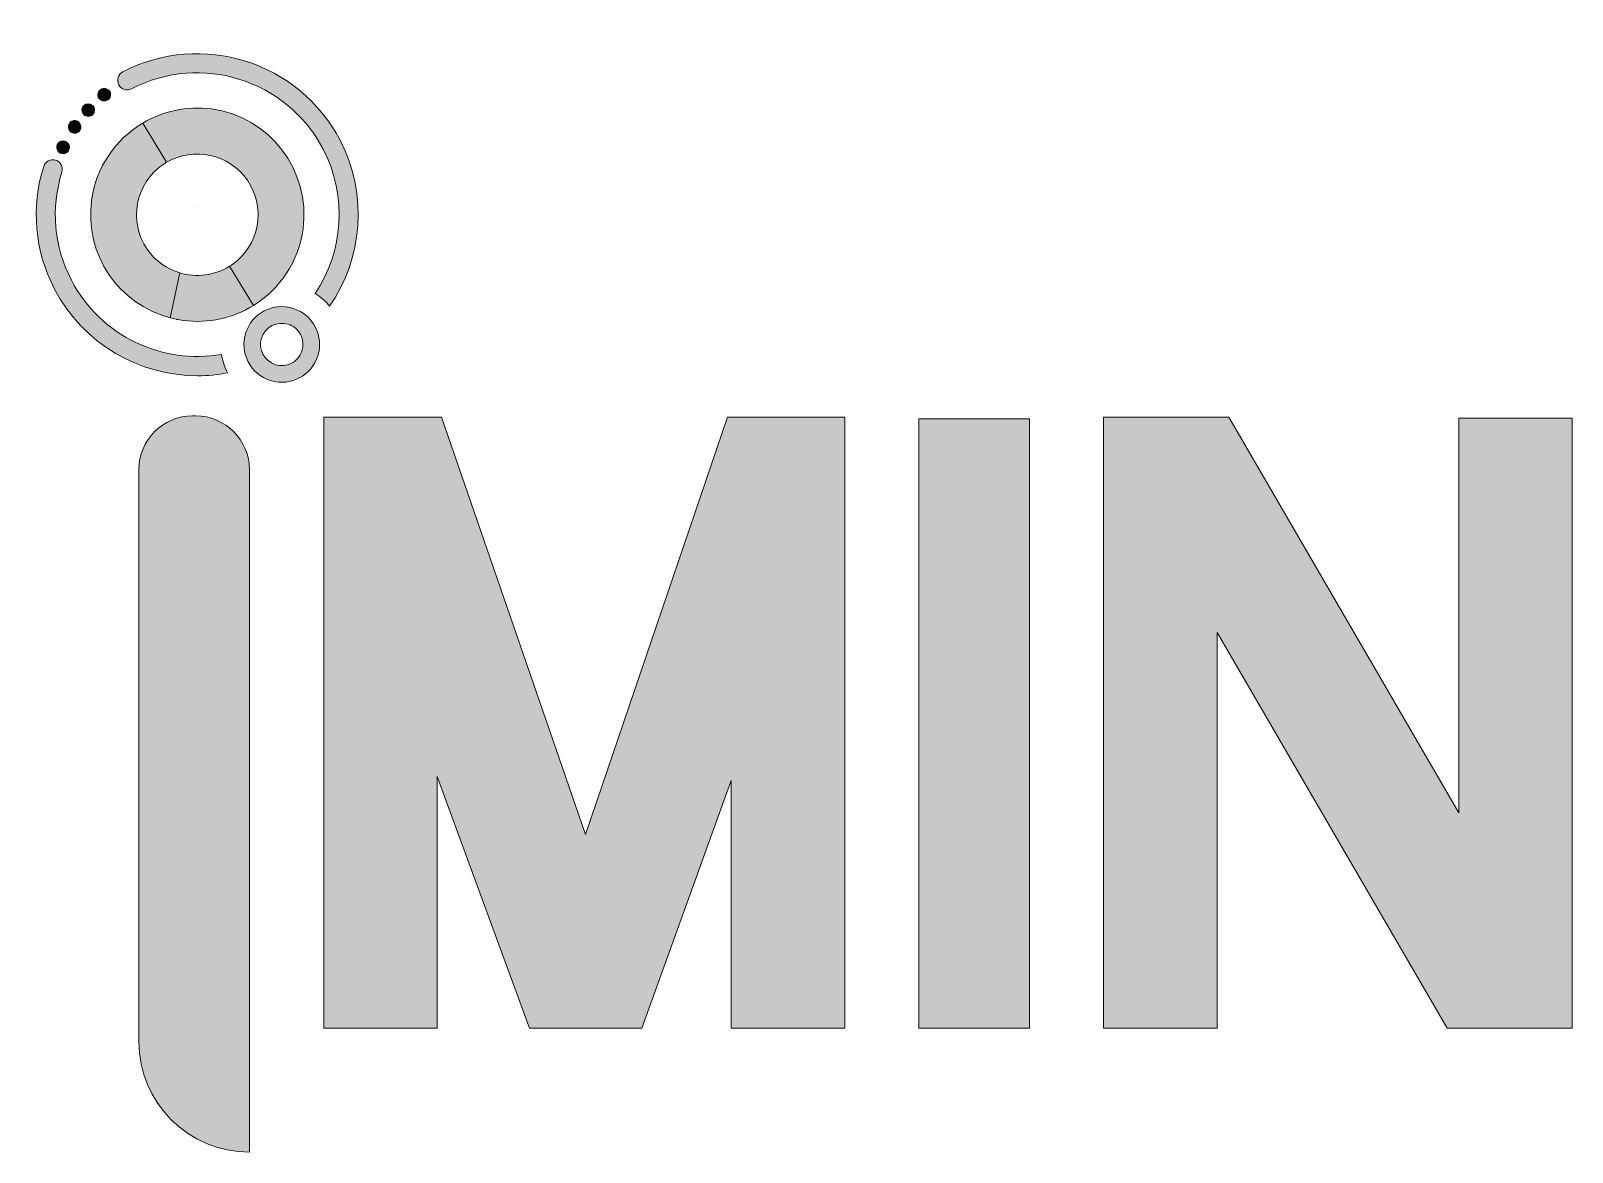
# Model space of a CAD drawing. Extents: x 204 to 2410, y -2200 to -1439.
# Drawn here: x 235.8 to 697.3, y -1774.3 to -1438.5 of the extents above; entities that cross this region are included whole.
import ezdxf

# ---------------------------------------------------------------- set-up
doc = ezdxf.new("R2010")
doc.units = 0
doc.header["$MEASUREMENT"] = 0
doc.layers.add('Logo', color=7, linetype='Continuous', lineweight=0)

# ---------------------------------------------------------------- blocks, each defined once
blk = doc.blocks.new('Block_99')
at = {"layer": 'Logo', "true_color": 0xf5911e, "transparency": 33554687}
h = blk.add_hatch(color=30, dxfattribs=at)
h.dxf.hatch_style = 2
edge = h.paths.add_edge_path()
edge.add_spline(control_points=[(257.82, -1459.51), (257.57, -1459.51), (257.32, -1459.45), (257.09, -1459.36), (256.86, -1459.27), (256.66, -1459.13), (256.49, -1458.95), (256.11, -1458.58), (255.91, -1458.11), (255.91, -1457.6), (255.91, -1457.1), (256.13, -1456.62), (256.49, -1456.26), (257.2, -1455.55), (258.45, -1455.55), (259.18, -1456.26), (259.53, -1456.6), (259.73, -1457.1), (259.73, -1457.6), (259.73, -1458.11), (259.53, -1458.6), (259.18, -1458.95), (259, -1459.13), (258.79, -1459.27), (258.55, -1459.36), (258.32, -1459.45), (258.09, -1459.51), (257.82, -1459.51)], knot_values=[0, 0, 0, 0, 1, 1, 1, 2, 2, 2, 3, 3, 3, 4, 4, 4, 5, 5, 5, 6, 6, 6, 7, 7, 7, 8, 8, 8, 9, 9, 9, 9], degree=3, periodic=0)
h = blk.add_hatch(color=30, dxfattribs=at)
h.dxf.hatch_style = 2
edge = h.paths.add_edge_path()
edge.add_spline(control_points=[(251.7, -1463.6), (250.95, -1462.86), (250.93, -1461.66), (251.68, -1460.89), (251.68, -1460.89), (251.68, -1460.89), (251.68, -1460.89), (251.68, -1460.89), (251.68, -1460.89), (251.68, -1460.89), (251.68, -1460.89), (251.68, -1460.89), (251.68, -1460.89), (252.41, -1460.14), (253.62, -1460.14), (254.37, -1460.88), (254.37, -1460.88), (254.37, -1460.88), (254.37, -1460.88), (255.12, -1461.61), (255.14, -1462.82), (254.39, -1463.57), (254.39, -1463.57), (254.39, -1463.57), (254.39, -1463.57), (254.02, -1463.96), (253.54, -1464.14), (253.04, -1464.14), (253.04, -1464.14), (253.04, -1464.14), (253.04, -1464.14), (252.55, -1464.14), (252.07, -1463.96), (251.7, -1463.6)], knot_values=[0, 0, 0, 0, 1, 1, 1, 2, 2, 2, 3, 3, 3, 4, 4, 4, 5, 5, 5, 6, 6, 6, 7, 7, 7, 8, 8, 8, 9, 9, 9, 10, 10, 10, 11, 11, 11, 11], degree=3, periodic=0)
h = blk.add_hatch(color=30, dxfattribs=at)
h.dxf.hatch_style = 2
edge = h.paths.add_edge_path()
edge.add_spline(control_points=[(247.86, -1468.83), (247, -1468.24), (246.79, -1467.04), (247.39, -1466.19), (247.39, -1466.19), (247.39, -1466.19), (247.39, -1466.19), (248, -1465.31), (249.17, -1465.1), (250.05, -1465.71), (250.05, -1465.71), (250.05, -1465.71), (250.05, -1465.71), (250.9, -1466.31), (251.12, -1467.51), (250.51, -1468.36), (250.51, -1468.36), (250.51, -1468.36), (250.51, -1468.36), (250.14, -1468.9), (249.55, -1469.18), (248.96, -1469.18), (248.96, -1469.18), (248.96, -1469.18), (248.96, -1469.18), (248.57, -1469.18), (248.19, -1469.06), (247.86, -1468.83)], knot_values=[0, 0, 0, 0, 1, 1, 1, 2, 2, 2, 3, 3, 3, 4, 4, 4, 5, 5, 5, 6, 6, 6, 7, 7, 7, 8, 8, 8, 9, 9, 9, 9], degree=3, periodic=0)
h = blk.add_hatch(color=30, dxfattribs=at)
h.dxf.hatch_style = 2
edge = h.paths.add_edge_path()
edge.add_spline(control_points=[(244.68, -1475.1), (243.74, -1474.66), (243.33, -1473.51), (243.77, -1472.57), (243.77, -1472.57), (243.77, -1472.57), (243.77, -1472.57), (244.24, -1471.62), (245.38, -1471.21), (246.32, -1471.66), (246.32, -1471.66), (246.32, -1471.66), (246.32, -1471.66), (247.27, -1472.1), (247.68, -1473.25), (247.21, -1474.19), (247.21, -1474.19), (247.21, -1474.19), (247.21, -1474.19), (246.89, -1474.89), (246.22, -1475.3), (245.5, -1475.3), (245.5, -1475.3), (245.5, -1475.3), (245.5, -1475.3), (245.23, -1475.3), (244.95, -1475.22), (244.68, -1475.1)], knot_values=[0, 0, 0, 0, 1, 1, 1, 2, 2, 2, 3, 3, 3, 4, 4, 4, 5, 5, 5, 6, 6, 6, 7, 7, 7, 8, 8, 8, 9, 9, 9, 9], degree=3, periodic=0)
at = {"layer": 'Logo'}
for points, knots in [([(257.82, -1459.51), (257.57, -1459.51), (257.32, -1459.45), (257.09, -1459.36), (256.86, -1459.27), (256.66, -1459.13), (256.49, -1458.95), (256.11, -1458.58), (255.91, -1458.11), (255.91, -1457.6), (255.91, -1457.1), (256.13, -1456.62), (256.49, -1456.26), (257.2, -1455.55), (258.45, -1455.55), (259.18, -1456.26), (259.53, -1456.6), (259.73, -1457.1), (259.73, -1457.6), (259.73, -1458.11), (259.53, -1458.6), (259.18, -1458.95), (259, -1459.13), (258.79, -1459.27), (258.55, -1459.36), (258.32, -1459.45), (258.09, -1459.51), (257.82, -1459.51)], [0, 0, 0, 0, 1, 1, 1, 2, 2, 2, 3, 3, 3, 4, 4, 4, 5, 5, 5, 6, 6, 6, 7, 7, 7, 8, 8, 8, 9, 9, 9, 9]), ([(251.7, -1463.6), (250.95, -1462.86), (250.93, -1461.66), (251.68, -1460.89), (251.68, -1460.89), (251.68, -1460.89), (251.68, -1460.89), (251.68, -1460.89), (251.68, -1460.89), (251.68, -1460.89), (251.68, -1460.89), (251.68, -1460.89), (251.68, -1460.89), (252.41, -1460.14), (253.62, -1460.14), (254.37, -1460.88), (254.37, -1460.88), (254.37, -1460.88), (254.37, -1460.88), (255.12, -1461.61), (255.14, -1462.82), (254.39, -1463.57), (254.39, -1463.57), (254.39, -1463.57), (254.39, -1463.57), (254.02, -1463.96), (253.54, -1464.14), (253.04, -1464.14), (253.04, -1464.14), (253.04, -1464.14), (253.04, -1464.14), (252.55, -1464.14), (252.07, -1463.96), (251.7, -1463.6)], [0, 0, 0, 0, 1, 1, 1, 2, 2, 2, 3, 3, 3, 4, 4, 4, 5, 5, 5, 6, 6, 6, 7, 7, 7, 8, 8, 8, 9, 9, 9, 10, 10, 10, 11, 11, 11, 11]), ([(247.86, -1468.83), (247, -1468.24), (246.79, -1467.04), (247.39, -1466.19), (247.39, -1466.19), (247.39, -1466.19), (247.39, -1466.19), (248, -1465.31), (249.17, -1465.1), (250.05, -1465.71), (250.05, -1465.71), (250.05, -1465.71), (250.05, -1465.71), (250.9, -1466.31), (251.12, -1467.51), (250.51, -1468.36), (250.51, -1468.36), (250.51, -1468.36), (250.51, -1468.36), (250.14, -1468.9), (249.55, -1469.18), (248.96, -1469.18), (248.96, -1469.18), (248.96, -1469.18), (248.96, -1469.18), (248.57, -1469.18), (248.19, -1469.06), (247.86, -1468.83)], [0, 0, 0, 0, 1, 1, 1, 2, 2, 2, 3, 3, 3, 4, 4, 4, 5, 5, 5, 6, 6, 6, 7, 7, 7, 8, 8, 8, 9, 9, 9, 9]), ([(244.68, -1475.1), (243.74, -1474.66), (243.33, -1473.51), (243.77, -1472.57), (243.77, -1472.57), (243.77, -1472.57), (243.77, -1472.57), (244.24, -1471.62), (245.38, -1471.21), (246.32, -1471.66), (246.32, -1471.66), (246.32, -1471.66), (246.32, -1471.66), (247.27, -1472.1), (247.68, -1473.25), (247.21, -1474.19), (247.21, -1474.19), (247.21, -1474.19), (247.21, -1474.19), (246.89, -1474.89), (246.22, -1475.3), (245.5, -1475.3), (245.5, -1475.3), (245.5, -1475.3), (245.5, -1475.3), (245.23, -1475.3), (244.95, -1475.22), (244.68, -1475.1)], [0, 0, 0, 0, 1, 1, 1, 2, 2, 2, 3, 3, 3, 4, 4, 4, 5, 5, 5, 6, 6, 6, 7, 7, 7, 8, 8, 8, 9, 9, 9, 9])]:
    blk.add_open_spline(points, degree=3, knots=knots, dxfattribs=at)
blk = doc.blocks.new('Block_101')
at = {"layer": 'Logo', "true_color": 0xf5911e, "transparency": 33554687}
h = blk.add_hatch(color=30, dxfattribs=at)
h.dxf.hatch_style = 2
edge = h.paths.add_edge_path()
edge.add_spline(control_points=[(325.29, -1521.01), (335.11, -1506.77), (336.98, -1487.7), (328.44, -1471.3), (316.14, -1447.71), (286.97, -1438.51), (263.4, -1450.79), (262, -1451.52), (261.46, -1453.25), (262.19, -1454.65), (262.92, -1456.05), (264.64, -1456.6), (266.04, -1455.86), (286.82, -1445.04), (312.53, -1453.15), (323.37, -1473.94), (330.77, -1488.16), (329.31, -1504.65), (321.03, -1517.13), (322.64, -1518.19), (324.08, -1519.49), (325.29, -1521.01)], knot_values=[0, 0, 0, 0, 1, 1, 1, 2, 2, 2, 3, 3, 3, 4, 4, 4, 5, 5, 5, 6, 6, 6, 7, 7, 7, 7], degree=3, periodic=0)
h = blk.add_hatch(color=30, dxfattribs=at)
h.dxf.hatch_style = 2
edge = h.paths.add_edge_path()
edge.add_spline(control_points=[(248.02, -1513.2), (242.77, -1503.14), (241.76, -1491.63), (245.15, -1480.8), (245.63, -1479.3), (244.79, -1477.7), (243.28, -1477.22), (241.78, -1476.75), (240.17, -1477.59), (239.7, -1479.09), (235.85, -1491.37), (237, -1504.42), (242.95, -1515.84), (251.55, -1532.34), (268.4, -1541.8), (285.81, -1541.8), (288.8, -1541.8), (291.8, -1541.5), (294.78, -1540.93), (293.87, -1539.21), (293.26, -1537.35), (292.93, -1535.42), (275.22, -1538.46), (256.77, -1530), (248.02, -1513.2)], knot_values=[0, 0, 0, 0, 1, 1, 1, 2, 2, 2, 3, 3, 3, 4, 4, 4, 5, 5, 5, 6, 6, 6, 7, 7, 7, 8, 8, 8, 8], degree=3, periodic=0)
at = {"layer": 'Logo'}
for points, knots in [([(325.29, -1521.01), (335.11, -1506.77), (336.98, -1487.7), (328.44, -1471.3), (316.14, -1447.71), (286.97, -1438.51), (263.4, -1450.79), (262, -1451.52), (261.46, -1453.25), (262.19, -1454.65), (262.92, -1456.05), (264.64, -1456.6), (266.04, -1455.86), (286.82, -1445.04), (312.53, -1453.15), (323.37, -1473.94), (330.77, -1488.16), (329.31, -1504.65), (321.03, -1517.13), (322.64, -1518.19), (324.08, -1519.49), (325.29, -1521.01)], [0, 0, 0, 0, 1, 1, 1, 2, 2, 2, 3, 3, 3, 4, 4, 4, 5, 5, 5, 6, 6, 6, 7, 7, 7, 7]), ([(248.02, -1513.2), (242.77, -1503.14), (241.76, -1491.63), (245.15, -1480.8), (245.63, -1479.3), (244.79, -1477.7), (243.28, -1477.22), (241.78, -1476.75), (240.17, -1477.59), (239.7, -1479.09), (235.85, -1491.37), (237, -1504.42), (242.95, -1515.84), (251.55, -1532.34), (268.4, -1541.8), (285.81, -1541.8), (288.8, -1541.8), (291.8, -1541.5), (294.78, -1540.93), (293.87, -1539.21), (293.26, -1537.35), (292.93, -1535.42), (275.22, -1538.46), (256.77, -1530), (248.02, -1513.2)], [0, 0, 0, 0, 1, 1, 1, 2, 2, 2, 3, 3, 3, 4, 4, 4, 5, 5, 5, 6, 6, 6, 7, 7, 7, 8, 8, 8, 8])]:
    blk.add_open_spline(points, degree=3, knots=knots, dxfattribs=at)
blk = doc.blocks.new('Block_100')
at = {"layer": 'Logo', "true_color": 0xf5911e, "transparency": 33554687}
h = blk.add_hatch(color=30, dxfattribs=at)
h.dxf.hatch_style = 2
edge = h.paths.add_edge_path()
edge.add_spline(control_points=[(304.92, -1530.51), (303.87, -1533.85), (305.73, -1537.42), (309.07, -1538.48), (310.68, -1538.99), (312.4, -1538.83), (313.91, -1538.05), (315.41, -1537.27), (316.52, -1535.95), (317.03, -1534.33), (317.54, -1532.71), (317.39, -1530.99), (316.6, -1529.49), (315.82, -1527.99), (314.5, -1526.88), (312.88, -1526.37), (309.54, -1525.31), (305.97, -1527.18), (304.92, -1530.52), (304.92, -1530.52), (304.92, -1530.51), (304.92, -1530.51)], knot_values=[0, 0, 0, 0, 1, 1, 1, 2, 2, 2, 3, 3, 3, 4, 4, 4, 5, 5, 5, 6, 6, 6, 7, 7, 7, 7], degree=3, periodic=0)
edge = h.paths.add_edge_path()
edge.add_spline(control_points=[(310.99, -1543.75), (309.84, -1543.75), (308.69, -1543.58), (307.57, -1543.23), (301.61, -1541.35), (298.29, -1534.98), (300.17, -1529.02), (300.17, -1529.02), (300.17, -1529.02), (300.17, -1529.02), (302.05, -1523.06), (308.42, -1519.74), (314.37, -1521.62), (317.26, -1522.53), (319.62, -1524.51), (321.02, -1527.19), (322.42, -1529.87), (322.69, -1532.94), (321.78, -1535.82), (320.87, -1538.71), (318.89, -1541.07), (316.21, -1542.47), (314.57, -1543.32), (312.78, -1543.75), (310.99, -1543.75)], knot_values=[0, 0, 0, 0, 1, 1, 1, 2, 2, 2, 3, 3, 3, 4, 4, 4, 5, 5, 5, 6, 6, 6, 7, 7, 7, 8, 8, 8, 8], degree=3, periodic=0)
at = {"layer": 'Logo'}
for points, knots in [([(310.99, -1543.75), (309.84, -1543.75), (308.69, -1543.58), (307.57, -1543.23), (301.61, -1541.35), (298.29, -1534.98), (300.17, -1529.02), (300.17, -1529.02), (300.17, -1529.02), (300.17, -1529.02), (302.05, -1523.06), (308.42, -1519.74), (314.37, -1521.62), (317.26, -1522.53), (319.62, -1524.51), (321.02, -1527.19), (322.42, -1529.87), (322.69, -1532.94), (321.78, -1535.82), (320.87, -1538.71), (318.89, -1541.07), (316.21, -1542.47), (314.57, -1543.32), (312.78, -1543.75), (310.99, -1543.75)], [0, 0, 0, 0, 1, 1, 1, 2, 2, 2, 3, 3, 3, 4, 4, 4, 5, 5, 5, 6, 6, 6, 7, 7, 7, 8, 8, 8, 8]), ([(304.92, -1530.51), (303.87, -1533.85), (305.73, -1537.42), (309.07, -1538.48), (310.68, -1538.99), (312.4, -1538.83), (313.91, -1538.05), (315.41, -1537.27), (316.52, -1535.95), (317.03, -1534.33), (317.54, -1532.71), (317.39, -1530.99), (316.6, -1529.49), (315.82, -1527.99), (314.5, -1526.88), (312.88, -1526.37), (309.54, -1525.31), (305.97, -1527.18), (304.92, -1530.52), (304.92, -1530.52), (304.92, -1530.51), (304.92, -1530.51)], [0, 0, 0, 0, 1, 1, 1, 2, 2, 2, 3, 3, 3, 4, 4, 4, 5, 5, 5, 6, 6, 6, 7, 7, 7, 7])]:
    blk.add_open_spline(points, degree=3, knots=knots, dxfattribs=at)
blk.add_blockref('Block_101', (0, 0), dxfattribs=at)
blk = doc.blocks.new('Block_102')
at = {"layer": 'Logo', "true_color": 0xfcba63, "transparency": 33554687}
h = blk.add_hatch(color=31, dxfattribs=at)
h.dxf.hatch_style = 2
edge = h.paths.add_edge_path()
edge.add_spline(control_points=[(289.9, -1461.92), (282.48, -1460.94), (275.32, -1462.59), (269.36, -1466.15), (269.36, -1466.15), (276.5, -1477.89), (276.5, -1477.89), (284.66, -1473.1), (295.25, -1475.35), (300.69, -1483.27), (306.38, -1491.55), (304.28, -1502.88), (296, -1508.58), (295.8, -1508.71), (295.59, -1508.83), (295.38, -1508.96), (295.38, -1508.96), (302.53, -1520.72), (302.53, -1520.72), (310.36, -1515.85), (316.04, -1507.64), (317.35, -1497.79), (319.67, -1480.3), (307.38, -1464.25), (289.9, -1461.92)], knot_values=[0, 0, 0, 0, 1, 1, 1, 2, 2, 2, 3, 3, 3, 4, 4, 4, 5, 5, 5, 6, 6, 6, 7, 7, 7, 8, 8, 8, 8], degree=3, periodic=0)
at = {"layer": 'Logo', "true_color": 0xf5911e, "transparency": 33554687}
h = blk.add_hatch(color=30, dxfattribs=at)
h.dxf.hatch_style = 2
edge = h.paths.add_edge_path()
edge.add_spline(control_points=[(270.69, -1503.89), (265, -1495.6), (267.1, -1484.27), (275.38, -1478.58), (275.75, -1478.33), (276.12, -1478.11), (276.5, -1477.89), (276.5, -1477.89), (269.36, -1466.15), (269.36, -1466.15), (261.27, -1470.97), (255.37, -1479.31), (254.04, -1489.37), (251.89, -1505.51), (262.2, -1520.43), (277.56, -1524.45), (277.56, -1524.45), (280.48, -1511.01), (280.48, -1511.01), (276.64, -1509.86), (273.14, -1507.45), (270.69, -1503.89)], knot_values=[0, 0, 0, 0, 1, 1, 1, 2, 2, 2, 3, 3, 3, 4, 4, 4, 5, 5, 5, 6, 6, 6, 7, 7, 7, 7], degree=3, periodic=0)
at = {"layer": 'Logo', "true_color": 0xffd9a1, "transparency": 33554687}
h = blk.add_hatch(color=41, dxfattribs=at)
h.dxf.hatch_style = 2
edge = h.paths.add_edge_path()
edge.add_spline(control_points=[(280.48, -1511.01), (280.48, -1511.01), (277.56, -1524.45), (277.56, -1524.45), (278.83, -1524.79), (280.14, -1525.06), (281.48, -1525.23), (289.11, -1526.25), (296.46, -1524.48), (302.53, -1520.72), (302.53, -1520.72), (295.38, -1508.96), (295.38, -1508.96), (290.78, -1511.85), (285.36, -1512.46), (280.48, -1511.01)], knot_values=[0, 0, 0, 0, 1, 1, 1, 2, 2, 2, 3, 3, 3, 4, 4, 4, 5, 5, 5, 5], degree=3, periodic=0)
at = {"layer": 'Logo'}
for points in [[(276.5, -1477.89), (269.36, -1466.15), (276.5, -1477.89)], [(284.74, -1491.45), (284.74, -1491.45), (284.74, -1491.45)], [(295.38, -1508.96), (302.53, -1520.72), (295.38, -1508.96)]]:
    blk.add_lwpolyline(points, close=True, dxfattribs=at)
for points, knots in [([(289.9, -1461.92), (282.48, -1460.94), (275.32, -1462.59), (269.36, -1466.15), (269.36, -1466.15), (276.5, -1477.89), (276.5, -1477.89), (284.66, -1473.1), (295.25, -1475.35), (300.69, -1483.27), (306.38, -1491.55), (304.28, -1502.88), (296, -1508.58), (295.8, -1508.71), (295.59, -1508.83), (295.38, -1508.96), (295.38, -1508.96), (302.53, -1520.72), (302.53, -1520.72), (310.36, -1515.85), (316.04, -1507.64), (317.35, -1497.79), (319.67, -1480.3), (307.38, -1464.25), (289.9, -1461.92)], [0, 0, 0, 0, 1, 1, 1, 2, 2, 2, 3, 3, 3, 4, 4, 4, 5, 5, 5, 6, 6, 6, 7, 7, 7, 8, 8, 8, 8]), ([(270.69, -1503.89), (265, -1495.6), (267.1, -1484.27), (275.38, -1478.58), (275.75, -1478.33), (276.12, -1478.11), (276.5, -1477.89), (276.5, -1477.89), (269.36, -1466.15), (269.36, -1466.15), (261.27, -1470.97), (255.37, -1479.31), (254.04, -1489.37), (251.89, -1505.51), (262.2, -1520.43), (277.56, -1524.45), (277.56, -1524.45), (280.48, -1511.01), (280.48, -1511.01), (276.64, -1509.86), (273.14, -1507.45), (270.69, -1503.89)], [0, 0, 0, 0, 1, 1, 1, 2, 2, 2, 3, 3, 3, 4, 4, 4, 5, 5, 5, 6, 6, 6, 7, 7, 7, 7]), ([(280.48, -1511.01), (280.48, -1511.01), (277.56, -1524.45), (277.56, -1524.45), (278.83, -1524.79), (280.14, -1525.06), (281.48, -1525.23), (289.11, -1526.25), (296.46, -1524.48), (302.53, -1520.72), (302.53, -1520.72), (295.38, -1508.96), (295.38, -1508.96), (290.78, -1511.85), (285.36, -1512.46), (280.48, -1511.01)], [0, 0, 0, 0, 1, 1, 1, 2, 2, 2, 3, 3, 3, 4, 4, 4, 5, 5, 5, 5])]:
    blk.add_open_spline(points, degree=3, knots=knots, dxfattribs=at)
blk = doc.blocks.new('Block_98')
at = {"layer": 'Logo'}
for name in ['Block_100', 'Block_99', 'Block_102']:
    blk.add_blockref(name, (0, 0), dxfattribs=at)

msp = doc.modelspace()

# ---------------------------------------------------------------- hatches: boundary and pattern name
at = {"layer": 'Logo', "true_color": 0xf5911e, "transparency": 33554687}
h = msp.add_hatch(color=30, dxfattribs=at)
h.dxf.hatch_style = 2
edge = h.paths.add_edge_path()
edge.add_spline(control_points=[(301.3, -1569.93), (301.3, -1569.93), (301.3, -1774.3), (301.3, -1774.3), (301.3, -1774.3), (301.3, -1774.3), (301.3, -1774.3), (283.01, -1774.3), (268.18, -1759.45), (268.18, -1741.15), (268.18, -1741.15), (268.18, -1569.93), (268.18, -1569.93), (268.18, -1561.02), (275.39, -1553.81), (284.29, -1553.81), (284.29, -1553.81), (285.19, -1553.81), (285.19, -1553.81), (294.08, -1553.81), (301.3, -1561.02), (301.3, -1569.93)], knot_values=[0, 0, 0, 0, 1, 1, 1, 2, 2, 2, 3, 3, 3, 4, 4, 4, 5, 5, 5, 6, 6, 6, 7, 7, 7, 7], degree=3, periodic=0)
at = {"layer": 'Logo', "true_color": 0x002841, "transparency": 33554687}
h = msp.add_hatch(color=158, dxfattribs=at)
h.dxf.hatch_style = 2
edge = h.paths.add_edge_path()
edge.add_spline(control_points=[(357.53, -1737.2), (357.53, -1737.2), (323.54, -1737.2), (323.54, -1737.2), (323.54, -1737.2), (323.54, -1554.22), (323.54, -1554.22), (323.54, -1554.22), (358.83, -1554.22), (358.83, -1554.22), (358.83, -1554.22), (401.97, -1679.2), (401.97, -1679.2), (401.97, -1679.2), (444.45, -1554.22), (444.45, -1554.22), (444.45, -1554.22), (479.53, -1554.22), (479.53, -1554.22), (479.53, -1554.22), (479.53, -1737.2), (479.53, -1737.2), (479.53, -1737.2), (445.54, -1737.2), (445.54, -1737.2), (445.54, -1737.2), (445.54, -1663.01), (445.54, -1663.01), (445.54, -1663.01), (418.75, -1737.2), (418.75, -1737.2), (418.75, -1737.2), (385.2, -1737.2), (385.2, -1737.2), (385.2, -1737.2), (357.53, -1661.77), (357.53, -1661.77), (357.53, -1661.77), (357.53, -1737.2), (357.53, -1737.2)], knot_values=[0, 0, 0, 0, 1, 1, 1, 2, 2, 2, 3, 3, 3, 4, 4, 4, 5, 5, 5, 6, 6, 6, 7, 7, 7, 8, 8, 8, 9, 9, 9, 10, 10, 10, 11, 11, 11, 12, 12, 12, 13, 13, 13, 13], degree=3, periodic=0)
h = msp.add_hatch(color=158, dxfattribs=at)
h.dxf.hatch_style = 2
edge = h.paths.add_edge_path()
edge.add_spline(control_points=[(534.84, -1554.72), (534.84, -1554.72), (534.84, -1737.2), (534.84, -1737.2), (534.84, -1737.2), (501.73, -1737.2), (501.73, -1737.2), (501.73, -1737.2), (501.73, -1554.72), (501.73, -1554.72), (501.73, -1554.72), (534.84, -1554.72), (534.84, -1554.72)], knot_values=[0, 0, 0, 0, 1, 1, 1, 2, 2, 2, 3, 3, 3, 4, 4, 4, 4], degree=3, periodic=0)
h = msp.add_hatch(color=158, dxfattribs=at)
h.dxf.hatch_style = 2
edge = h.paths.add_edge_path()
edge.add_spline(control_points=[(663.36, -1554.47), (663.36, -1554.47), (697.34, -1554.47), (697.34, -1554.47), (697.34, -1554.47), (697.34, -1737.2), (697.34, -1737.2), (697.34, -1737.2), (659.87, -1737.2), (659.87, -1737.2), (659.87, -1737.2), (591.03, -1618.7), (591.03, -1618.7), (591.03, -1618.7), (591.03, -1737.2), (591.03, -1737.2), (591.03, -1737.2), (557.04, -1737.2), (557.04, -1737.2), (557.04, -1737.2), (557.04, -1554.22), (557.04, -1554.22), (557.04, -1554.22), (594.51, -1554.22), (594.51, -1554.22), (594.51, -1554.22), (663.36, -1672.72), (663.36, -1672.72), (663.36, -1672.72), (663.36, -1554.47), (663.36, -1554.47)], knot_values=[0, 0, 0, 0, 1, 1, 1, 2, 2, 2, 3, 3, 3, 4, 4, 4, 5, 5, 5, 6, 6, 6, 7, 7, 7, 8, 8, 8, 9, 9, 9, 10, 10, 10, 10], degree=3, periodic=0)

# ---------------------------------------------------------------- linework, layer by layer
at = {"layer": 'Logo'}
for points in [[(445.39, -1739.07)], [(445.54, -1737.2)]]:
    msp.add_lwpolyline(points, dxfattribs=at)
at = {"layer": 'Logo', "color": 30, "lineweight": 140, "true_color": 0xf6921e}
msp.add_lwpolyline([(362.38, -1770.76)], dxfattribs=at)
at = {"layer": 'Logo'}
for points, knots in [([(301.3, -1569.93), (301.3, -1569.93), (301.3, -1774.3), (301.3, -1774.3), (301.3, -1774.3), (301.3, -1774.3), (301.3, -1774.3), (283.01, -1774.3), (268.18, -1759.45), (268.18, -1741.15), (268.18, -1741.15), (268.18, -1569.93), (268.18, -1569.93), (268.18, -1561.02), (275.39, -1553.81), (284.29, -1553.81), (284.29, -1553.81), (285.19, -1553.81), (285.19, -1553.81), (294.08, -1553.81), (301.3, -1561.02), (301.3, -1569.93)], [0, 0, 0, 0, 1, 1, 1, 2, 2, 2, 3, 3, 3, 4, 4, 4, 5, 5, 5, 6, 6, 6, 7, 7, 7, 7]), ([(357.53, -1737.2), (357.53, -1737.2), (323.54, -1737.2), (323.54, -1737.2), (323.54, -1737.2), (323.54, -1554.22), (323.54, -1554.22), (323.54, -1554.22), (358.83, -1554.22), (358.83, -1554.22), (358.83, -1554.22), (401.97, -1679.2), (401.97, -1679.2), (401.97, -1679.2), (444.45, -1554.22), (444.45, -1554.22), (444.45, -1554.22), (479.53, -1554.22), (479.53, -1554.22), (479.53, -1554.22), (479.53, -1737.2), (479.53, -1737.2), (479.53, -1737.2), (445.54, -1737.2), (445.54, -1737.2), (445.54, -1737.2), (445.54, -1663.01), (445.54, -1663.01), (445.54, -1663.01), (418.75, -1737.2), (418.75, -1737.2), (418.75, -1737.2), (385.2, -1737.2), (385.2, -1737.2), (385.2, -1737.2), (357.53, -1661.77), (357.53, -1661.77), (357.53, -1661.77), (357.53, -1737.2), (357.53, -1737.2)], [0, 0, 0, 0, 1, 1, 1, 2, 2, 2, 3, 3, 3, 4, 4, 4, 5, 5, 5, 6, 6, 6, 7, 7, 7, 8, 8, 8, 9, 9, 9, 10, 10, 10, 11, 11, 11, 12, 12, 12, 13, 13, 13, 13]), ([(534.84, -1554.72), (534.84, -1554.72), (534.84, -1737.2), (534.84, -1737.2), (534.84, -1737.2), (501.73, -1737.2), (501.73, -1737.2), (501.73, -1737.2), (501.73, -1554.72), (501.73, -1554.72), (501.73, -1554.72), (534.84, -1554.72), (534.84, -1554.72)], [0, 0, 0, 0, 1, 1, 1, 2, 2, 2, 3, 3, 3, 4, 4, 4, 4]), ([(663.36, -1554.47), (663.36, -1554.47), (697.34, -1554.47), (697.34, -1554.47), (697.34, -1554.47), (697.34, -1737.2), (697.34, -1737.2), (697.34, -1737.2), (659.87, -1737.2), (659.87, -1737.2), (659.87, -1737.2), (591.03, -1618.7), (591.03, -1618.7), (591.03, -1618.7), (591.03, -1737.2), (591.03, -1737.2), (591.03, -1737.2), (557.04, -1737.2), (557.04, -1737.2), (557.04, -1737.2), (557.04, -1554.22), (557.04, -1554.22), (557.04, -1554.22), (594.51, -1554.22), (594.51, -1554.22), (594.51, -1554.22), (663.36, -1672.72), (663.36, -1672.72), (663.36, -1672.72), (663.36, -1554.47), (663.36, -1554.47)], [0, 0, 0, 0, 1, 1, 1, 2, 2, 2, 3, 3, 3, 4, 4, 4, 5, 5, 5, 6, 6, 6, 7, 7, 7, 8, 8, 8, 9, 9, 9, 10, 10, 10, 10])]:
    msp.add_open_spline(points, degree=3, knots=knots, dxfattribs=at)

# ---------------------------------------------------------------- block references
msp.add_blockref('Block_98', (0, 0), dxfattribs=at)

doc.saveas('drawing.dxf')
